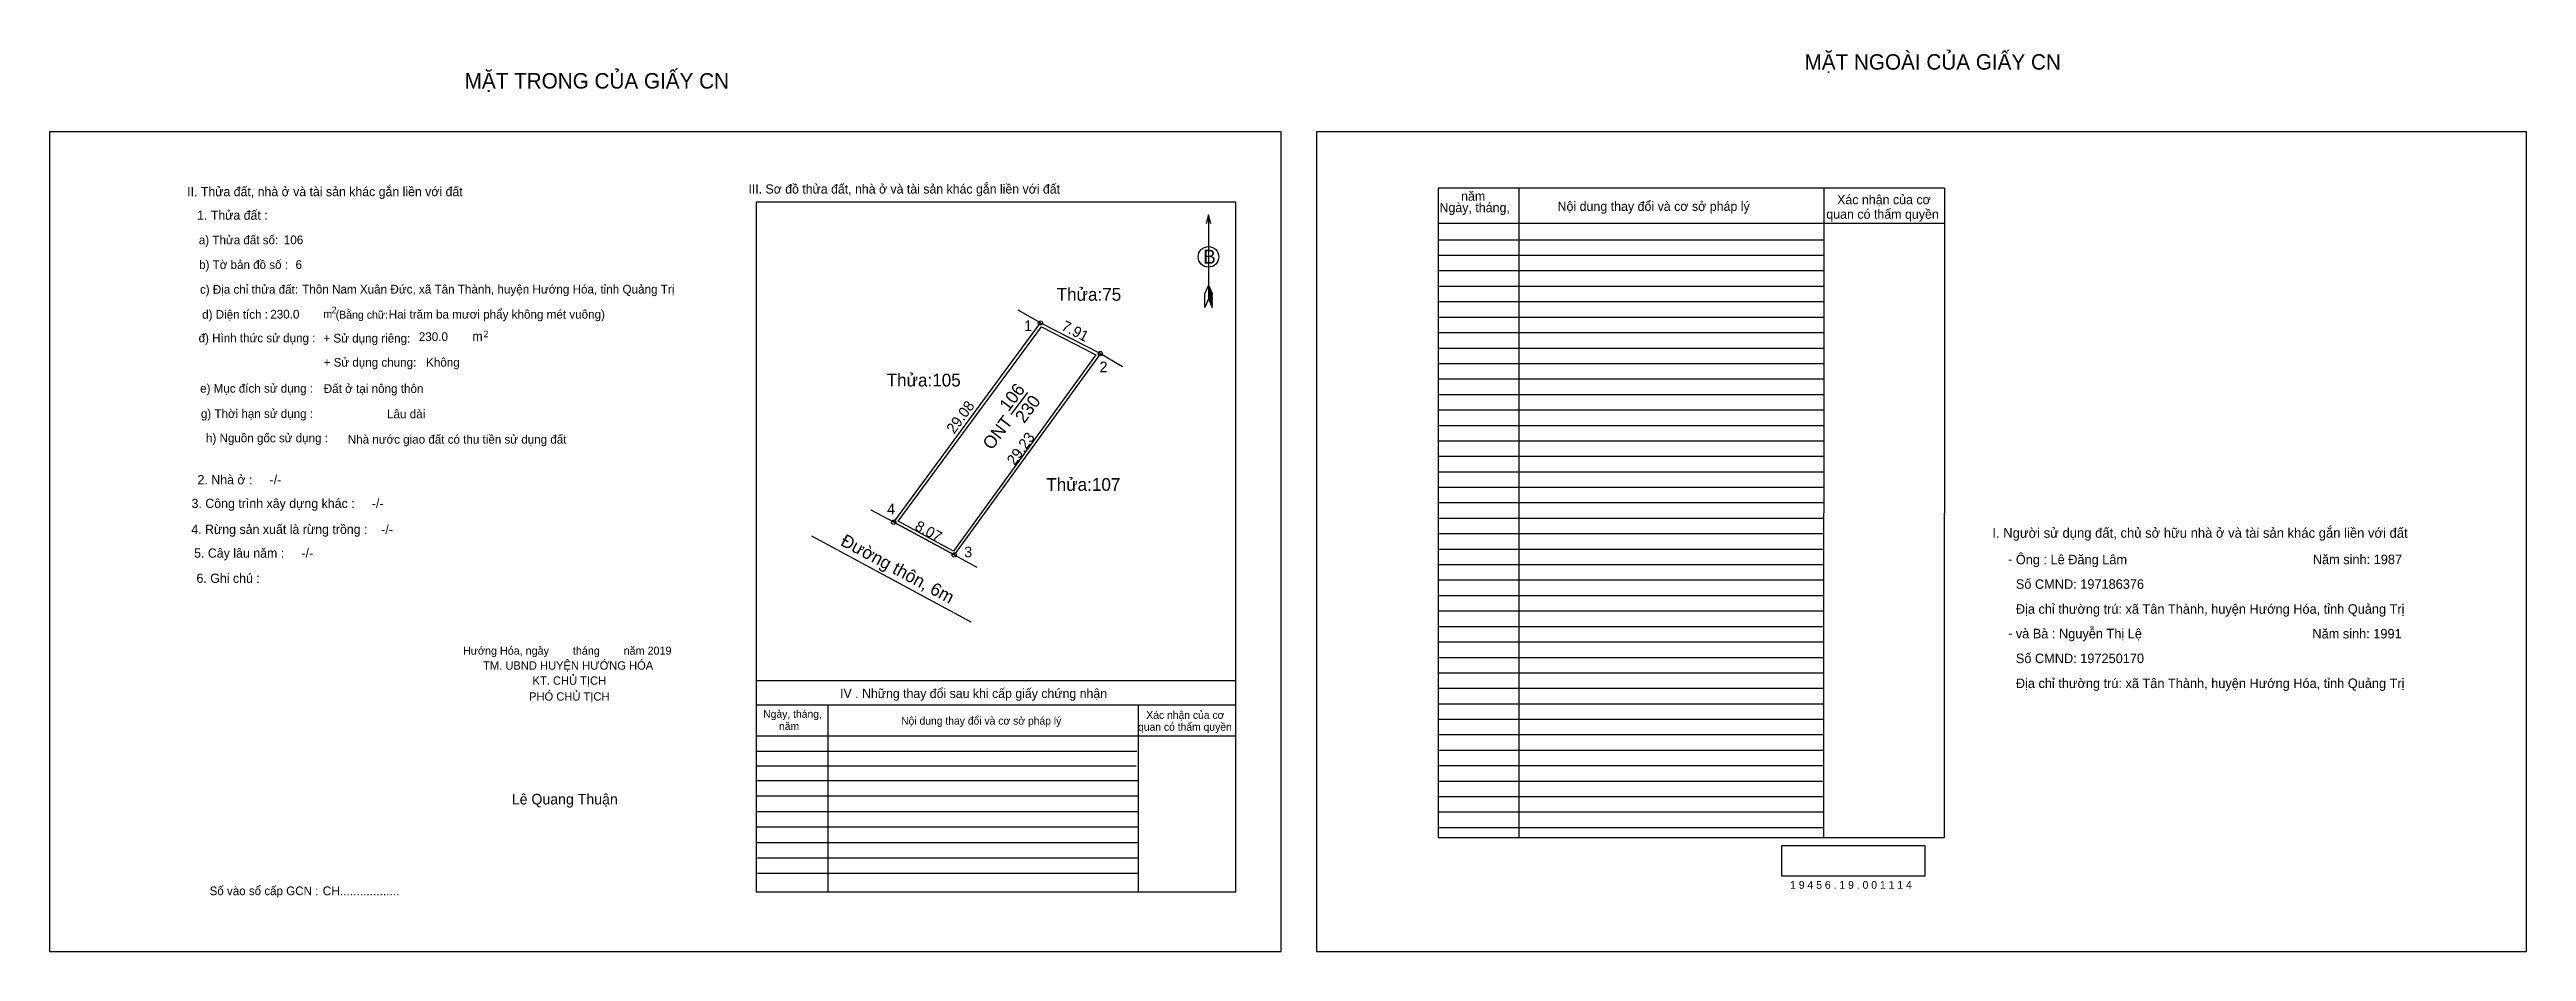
# Model space of a CAD drawing. Extents: x 539142 to 539433, y 1836970 to 1837076.
import ezdxf

# ---------------------------------------------------------------- set-up
doc = ezdxf.new("R2010")
doc.units = 0
for name, color, linetype in [('Default', 7, 'Continuous'), ('Level 1', 7, 'Continuous'), ('Level 10', 7, 'Continuous'), ('Level 11', 7, 'Continuous'), ('Level 13', 7, 'Continuous'), ('Level 27', 7, 'Continuous'), ('Level 35', 7, 'Continuous'), ('Level 36', 7, 'Continuous'), ('Level 40', 7, 'Continuous'), ('Level 49', 7, 'Continuous'), ('Level 5', 7, 'Continuous'), ('Level 52', 7, 'Continuous'), ('Level 55', 7, 'Continuous'), ('Level 6', 7, 'Continuous'), ('Level 7', 7, 'Continuous'), ('Level 8', 7, 'Continuous'), ('Level 9', 7, 'Continuous')]:
    doc.layers.add(name, color=color, linetype=linetype)

msp = doc.modelspace()

# ---------------------------------------------------------------- linework, layer by layer
at = {"layer": 'Level 1'}
for p, q in [((539142.24, 1837066.15), (539142.24, 1837066.15)), ((539291.07, 1837066.15), (539291.07, 1837066.15)), ((539278.39, 1837056.41), (539278.39, 1837046.51)), ((539277.95, 1837045.5), (539277.97, 1837047.14)), ((539278.39, 1837046.51), (539277.95, 1837045.5)), ((539278.39, 1837048.15), (539277.97, 1837047.14)), ((539278.39, 1837048.15), (539278.81, 1837047.14)), ((539278.39, 1837048.01), (539278.81, 1837046.99)), ((539278.39, 1837047.86), (539278.81, 1837046.85)), ((539278.39, 1837047.72), (539278.81, 1837046.7)), ((539278.39, 1837047.57), (539278.81, 1837046.55)), ((539278.39, 1837047.43), (539278.81, 1837046.41)), ((539278.39, 1837047.29), (539278.81, 1837046.26)), ((539278.39, 1837047.15), (539278.82, 1837046.11)), ((539278.39, 1837047.01), (539278.82, 1837045.97)), ((539278.39, 1837046.87), (539278.82, 1837045.82)), ((539278.39, 1837046.72), (539278.82, 1837045.68)), ((539278.39, 1837046.51), (539278.82, 1837045.5)), ((539278.82, 1837045.5), (539278.81, 1837047.14)), ((539286.93, 1836969.83), (539286.93, 1836969.83)), ((539433.23, 1836969.83), (539433.23, 1836969.83))]:
    msp.add_line(p, q, dxfattribs=at)
msp.add_lwpolyline([(539278.67, 1837055.35), (539278.39, 1837056.41), (539278.1, 1837055.35)], dxfattribs=at)
msp.add_circle((539278.39, 1837051.46), 1.21, dxfattribs=at)
at = {"layer": 'Level 10'}
msp.add_line((539241.42, 1837020.27), (539248.52, 1837016.43), dxfattribs=at)
for points in [[(539241.42, 1837020.27), (539258.65, 1837043.69), (539265.69, 1837040.09), (539248.52, 1837016.43)], [(539241.94, 1837020.39), (539258.76, 1837043.24), (539265.17, 1837039.96), (539248.42, 1837016.88)]]:
    msp.add_lwpolyline(points, close=True, dxfattribs=at)
at = {"layer": 'Level 11'}
for centre in [(539258.65, 1837043.69), (539265.69, 1837040.09), (539241.42, 1837020.27), (539241.42, 1837020.27), (539248.52, 1837016.43)]:
    msp.add_circle(centre, 0.25, dxfattribs=at)
at = {"layer": 'Level 27'}
for p, q in [((539258.65, 1837043.69), (539256.05, 1837045.18)), ((539265.69, 1837040.09), (539268.29, 1837038.59)), ((539241.42, 1837020.27), (539238.78, 1837021.7)), ((539248.52, 1837016.43), (539251.16, 1837015))]:
    msp.add_line(p, q, dxfattribs=at)
at = {"layer": 'Level 35'}
msp.add_line((539250.53, 1837008.52), (539231.81, 1837018.64), dxfattribs=at)
at = {"layer": 'Level 40'}
msp.add_lwpolyline([(539142.24, 1836969.83), (539286.93, 1836969.83), (539286.93, 1837066.15), (539142.24, 1837066.15)], close=True, dxfattribs=at)
at = {"layer": 'Level 52'}
for p, q in [((539364.86, 1837059.53), (539305.36, 1837059.53)), ((539305.36, 1837059.53), (539305.36, 1836983.18)), ((539314.84, 1837059.53), (539314.84, 1836983.18)), ((539350.67, 1837059.53), (539350.65, 1836983.18)), ((539364.86, 1837059.53), (539364.83, 1836983.18)), ((539364.86, 1837055.38), (539305.36, 1837055.38)), ((539350.67, 1837053.43), (539305.36, 1837053.43)), ((539350.67, 1837051.61), (539305.36, 1837051.61)), ((539350.67, 1837049.8), (539305.36, 1837049.8)), ((539350.67, 1837047.98), (539305.36, 1837047.98)), ((539350.67, 1837046.16), (539305.36, 1837046.16)), ((539350.67, 1837044.34), (539305.36, 1837044.34)), ((539350.67, 1837042.53), (539305.36, 1837042.53)), ((539350.67, 1837040.71), (539305.36, 1837040.71)), ((539350.67, 1837038.89), (539305.36, 1837038.89)), ((539350.66, 1837037.07), (539305.36, 1837037.07)), ((539350.66, 1837035.26), (539305.36, 1837035.26)), ((539350.66, 1837033.44), (539305.36, 1837033.44)), ((539350.66, 1837031.62), (539305.36, 1837031.62)), ((539350.66, 1837029.81), (539305.36, 1837029.81)), ((539350.66, 1837027.99), (539305.36, 1837027.99)), ((539350.66, 1837026.17), (539305.36, 1837026.17)), ((539350.66, 1837024.35), (539305.36, 1837024.35)), ((539350.66, 1837022.54), (539305.36, 1837022.54)), ((539350.66, 1837020.72), (539305.36, 1837020.72)), ((539350.66, 1837018.9), (539305.36, 1837018.9)), ((539350.66, 1837017.08), (539305.36, 1837017.08)), ((539350.66, 1837015.27), (539305.36, 1837015.27)), ((539350.66, 1837013.45), (539305.36, 1837013.45)), ((539350.66, 1837011.63), (539305.36, 1837011.63)), ((539350.65, 1837009.81), (539305.36, 1837009.81)), ((539350.65, 1837008), (539305.36, 1837008)), ((539350.65, 1837006.18), (539305.36, 1837006.18)), ((539350.65, 1837004.36), (539305.36, 1837004.36)), ((539350.65, 1837002.55), (539305.36, 1837002.55)), ((539350.65, 1837000.73), (539305.36, 1837000.73)), ((539350.65, 1836998.91), (539305.36, 1836998.91)), ((539350.65, 1836997.09), (539305.36, 1836997.09)), ((539350.65, 1836995.28), (539305.36, 1836995.28)), ((539350.65, 1836993.46), (539305.36, 1836993.46)), ((539350.65, 1836991.64), (539305.36, 1836991.64)), ((539350.65, 1836989.82), (539305.36, 1836989.82)), ((539350.65, 1836988.01), (539305.36, 1836988.01)), ((539350.65, 1836986.19), (539305.36, 1836986.19)), ((539350.65, 1836984.37), (539305.36, 1836984.37)), ((539364.83, 1836983.18), (539305.36, 1836983.18))]:
    msp.add_line(p, q, dxfattribs=at)
msp.add_lwpolyline([(539291.07, 1836969.83), (539433.23, 1836969.83), (539433.23, 1837066.15), (539291.07, 1837066.15)], close=True, dxfattribs=at)
at = {"layer": 'Level 6'}
msp.add_lwpolyline([(539345.76, 1836982.3), (539362.55, 1836982.3), (539362.55, 1836978.69), (539345.76, 1836978.69)], close=True, dxfattribs=at)
at = {"layer": 'Level 7'}
for p, q in [((539269.98, 1836993.34), (539225.25, 1836993.34)), ((539269.9, 1836991.61), (539225.25, 1836991.61)), ((539270.13, 1836989.89), (539225.25, 1836989.89)), ((539270.13, 1836988.07), (539225.25, 1836988.07)), ((539270.13, 1836986.25), (539225.25, 1836986.25)), ((539270.13, 1836984.44), (539225.25, 1836984.44)), ((539270.13, 1836982.62), (539225.25, 1836982.62)), ((539270.13, 1836980.8), (539225.4, 1836980.8)), ((539270.13, 1836978.99), (539225.4, 1836978.99))]:
    msp.add_line(p, q, dxfattribs=at)
at = {"layer": 'Level 8'}
for p, q in [((539281.59, 1837057.9), (539225.25, 1837057.9)), ((539225.25, 1837057.9), (539225.25, 1836976.85)), ((539281.59, 1836976.85), (539281.59, 1837057.9)), ((539281.59, 1837001.64), (539225.25, 1837001.64)), ((539281.59, 1836998.78), (539225.25, 1836998.78)), ((539233.66, 1836998.78), (539233.66, 1836976.85)), ((539270.13, 1836998.78), (539270.13, 1836976.85)), ((539281.59, 1836995.15), (539225.25, 1836995.15)), ((539225.25, 1836976.85), (539281.59, 1836976.85))]:
    msp.add_line(p, q, dxfattribs=at)
at = {"layer": 'Level 9'}
msp.add_line((539255.22, 1837032.95), (539257.17, 1837035.54), dxfattribs=at)

# ---------------------------------------------------------------- texts
at = {"layer": 'Default'}
for s, p in [('e) Mục đích sử dụng :', (539159.93, 1837035.5)), ('g) Thời hạn sử dụng :', (539160.02, 1837032.53)), ('h) Nguồn gốc sử dụng :', (539160.62, 1837029.67)), ('Nhà nước giao đất có thu tiền sử dụng đất', (539177.28, 1837029.51))]:
    msp.add_text(s, height=1.0195, dxfattribs=at).set_placement(p)
at = {"layer": 'Level 1'}
msp.add_text('B', height=1.64, dxfattribs=at).set_placement((539277.78, 1837050.66))
at = {"layer": 'Level 13'}
for s, p in [('106', (539254.9, 1837033.19)), ('230', (539256.74, 1837031.81)), ('ONT', (539252.93, 1837028.67))]:
    msp.add_text(s, height=1.5, rotation=52.9552, dxfattribs=at).set_placement(p)
at = {"layer": 'Level 36'}
for s, p in [('Thửa:75', (539260.55, 1837046.3)), ('Thửa:105', (539240.58, 1837036.23)), ('Thửa:107', (539259.34, 1837023.96))]:
    msp.add_text(s, height=1.5, dxfattribs=at).set_placement(p)
at = {"layer": 'Level 49'}
for s, rotation, p in [('7.91', 332.9164, (539261.01, 1837042.93)), ('29.08', 53.6582, (539248.51, 1837030.59)), ('29.23', 54.0317, (539255.61, 1837026.88)), ('8.07', 331.5935, (539243.78, 1837019.45))]:
    msp.add_text(s, height=1.25, rotation=rotation, dxfattribs=at).set_placement(p)
at = {"layer": 'Level 5'}
msp.add_text('Đường thôn, 6m', height=1.5, rotation=331.6127, dxfattribs=at).set_placement((539235.06, 1837017.64))
at = {"layer": 'Level 52'}
for s, height, p in [('năm', 1.09, (539308.07, 1837058.06)), ('Nội dung thay đổi và cơ sở pháp lý', 1.0904, (539319.4, 1837056.86)), ('Xác nhận của cơ', 1.0904, (539352.24, 1837057.64)), ('Ngày, tháng,', 1.0904, (539305.53, 1837056.71)), (' quan có thẩm quyền', 1.0904, (539350.57, 1837055.94))]:
    msp.add_text(s, height=height, dxfattribs=at).set_placement(p)
at = {"layer": 'Level 55'}
for s, height, p in [('105', 0.055, (539258.59, 1837043.64)), ('105', 0.055, (539258.59, 1837043.64)), ('1', 0.2, (539258.59, 1837043.69)), ('75', 0.055, (539258.61, 1837043.64)), ('2', 0.2, (539265.62, 1837040.09)), ('107', 0.055, (539265.63, 1837040.04)), ('75', 0.055, (539265.65, 1837040.04)), ('4', 0.2, (539241.35, 1837020.27)), ('105', 0.055, (539241.36, 1837020.22)), ('105', 0.055, (539241.36, 1837020.22)), ('0', 0.055, (539241.4, 1837020.22)), ('0', 0.055, (539241.4, 1837020.22)), ('3', 0.2, (539248.46, 1837016.43)), ('107', 0.055, (539248.46, 1837016.38)), ('0', 0.055, (539248.5, 1837016.38)), ('0', 0.055, (539248.5, 1837016.38))]:
    msp.add_text(s, height=height, dxfattribs=at).set_placement(p)
at = {"layer": 'Level 6'}
for s, height, p in [('106', 1.024, (539169.76, 1837052.95)), ('6', 1.02, (539171.14, 1837050.04)), ('Thôn Nam Xuân Đức, xã Tân Thành, huyện Hướng Hóa, tỉnh Quảng Trị', 1.025, (539171.92, 1837047.15)), ('230.0', 1.024, (539168.17, 1837044.21)), ('Hai trăm ba mươi phẩy không mét vuông)', 1.0235, (539182.09, 1837044.2)), ('230.0', 1.024, (539185.62, 1837041.57)), ('Đất ở tại nông thôn', 1.025, (539174.45, 1837035.47)), ('Lâu dài', 1.025, (539181.89, 1837032.49)), ('Ông : Lê Đăng Lâm', 1.1195, (539373.24, 1837015.33)), ('Năm sinh: 1987', 1.1195, (539408.13, 1837015.35)), ('Số CMND: 197186376', 1.1195, (539373.24, 1837012.45)), ('Địa chỉ thường trú: xã Tân Thành, huyện Hướng Hóa, tỉnh Quảng Trị', 1.1195, (539373.24, 1837009.52)), ('và Bà : Nguyễn Thị Lệ', 1.1195, (539373.24, 1837006.63)), ('Năm sinh: 1991', 1.1195, (539408.08, 1837006.62)), ('Số CMND: 197250170', 1.1195, (539373.24, 1837003.72)), ('Địa chỉ thường trú: xã Tân Thành, huyện Hướng Hóa, tỉnh Quảng Trị', 1.1195, (539373.24, 1837000.79)), ('1 9 4 5 6 . 1 9 . 0 0 1 1 1 4', 0.9159, (539346.72, 1836977.2))]:
    msp.add_text(s, height=height, dxfattribs=at).set_placement(p)
at = {"layer": 'Level 7'}
for s, height, p in [('MẶT NGOÀI CỦA GIẤY CN', 1.8173, (539348.42, 1837073.46)), ('MẶT TRONG CỦA GIẤY CN', 1.8173, (539191.01, 1837071.24)), ('II. Thửa đất, nhà ở và tài sản khác gắn liền với đất', 1.0813, (539158.41, 1837058.59)), ('III. Sơ đồ thửa đất, nhà ở và tài sản khác gắn liền với đất', 1.0813, (539224.34, 1837058.9)), ('1. Thửa đất :', 1.0813, (539159.58, 1837055.82)), ('a) Thửa đất số:', 1.0195, (539159.78, 1837052.94)), ('b) Tờ bản đồ số :', 1.0195, (539159.81, 1837050.03)), ('c) Địa chỉ thửa đất:', 1.0195, (539159.91, 1837047.13)), ('d) Diện tích :', 1.0195, (539160.17, 1837044.19)), ('m', 0.927, (539174.41, 1837044.28)), ('2', 0.772, (539175.38, 1837044.83)), ('(Bằng chữ:', 0.927, (539175.85, 1837044.2)), ('đ) Hình thức sử dụng :', 1.0195, (539159.75, 1837041.42)), ('+ Sử dụng riêng:', 1.0195, (539174.42, 1837041.39)), ('m', 1.09, (539191.91, 1837041.59)), ('2', 0.772, (539193.22, 1837042.02)), ('+ Sử dụng chung:', 1.0195, (539174.44, 1837038.56)), ('Không', 1.02, (539186.48, 1837038.56)), ('2. Nhà ở :     -/-', 1.0874, (539159.62, 1837024.73)), ('3. Công trình xây dựng khác :     -/-', 1.0874, (539158.92, 1837021.95)), ('4. Rừng sản xuất là rừng trồng :    -/-', 1.0874, (539158.89, 1837018.9)), ('5. Cây lâu năm :     -/-', 1.0874, (539159.22, 1837016.11)), ('I. Người sử dụng đất, chủ sở hữu nhà ở và tài sản khác gắn liền với đất', 1.1449, (539370.48, 1837018.45)), ('6. Ghi chú :', 1.0874, (539159.5, 1837013.15)), ('-', 1.16, (539372.32, 1837015.36)), ('Hướng Hóa, ngày        tháng        năm 2019', 0.9447, (539190.81, 1837004.71)), ('-', 1.16, (539372.34, 1837006.67)), ('TM. UBND HUYỆN HƯỚNG HÓA', 0.9789, (539193.17, 1837002.95)), ('PHÓ CHỦ TỊCH', 0.9789, (539198.57, 1836999.31)), ('KT. CHỦ TỊCH', 0.9789, (539198.98, 1837001.18)), ('IV . Những thay đổi sau khi cấp giấy chứng nhận', 1.0813, (539235.12, 1836999.62)), ('Ngày, tháng,', 0.9087, (539226.08, 1836997.29)), ('năm', 0.909, (539227.94, 1836995.85)), ('Nội dung thay đổi và cơ sở pháp lý', 0.9087, (539242.28, 1836996.49)), (' quan có thẩm quyền', 0.9087, (539269.78, 1836995.77)), ('Xác nhận của cơ', 0.9087, (539271.09, 1836997.17)), ('Lê Quang Thuận', 1.2399, (539196.55, 1836987.11)), ('Số vào sổ cấp GCN :', 1.0176, (539161.04, 1836976.45)), ('CH..................', 1.0468, (539174.33, 1836976.43))]:
    msp.add_text(s, height=height, dxfattribs=at).set_placement(p)
at = {"layer": 'Level 9'}
for s, p in [('1', (539256.74, 1837042.74)), ('2', (539265.6, 1837037.9)), ('4', (539240.64, 1837021.21)), ('3', (539249.7, 1837016.16))]:
    msp.add_text(s, height=1.25, dxfattribs=at).set_placement(p)

doc.saveas('drawing.dxf')
